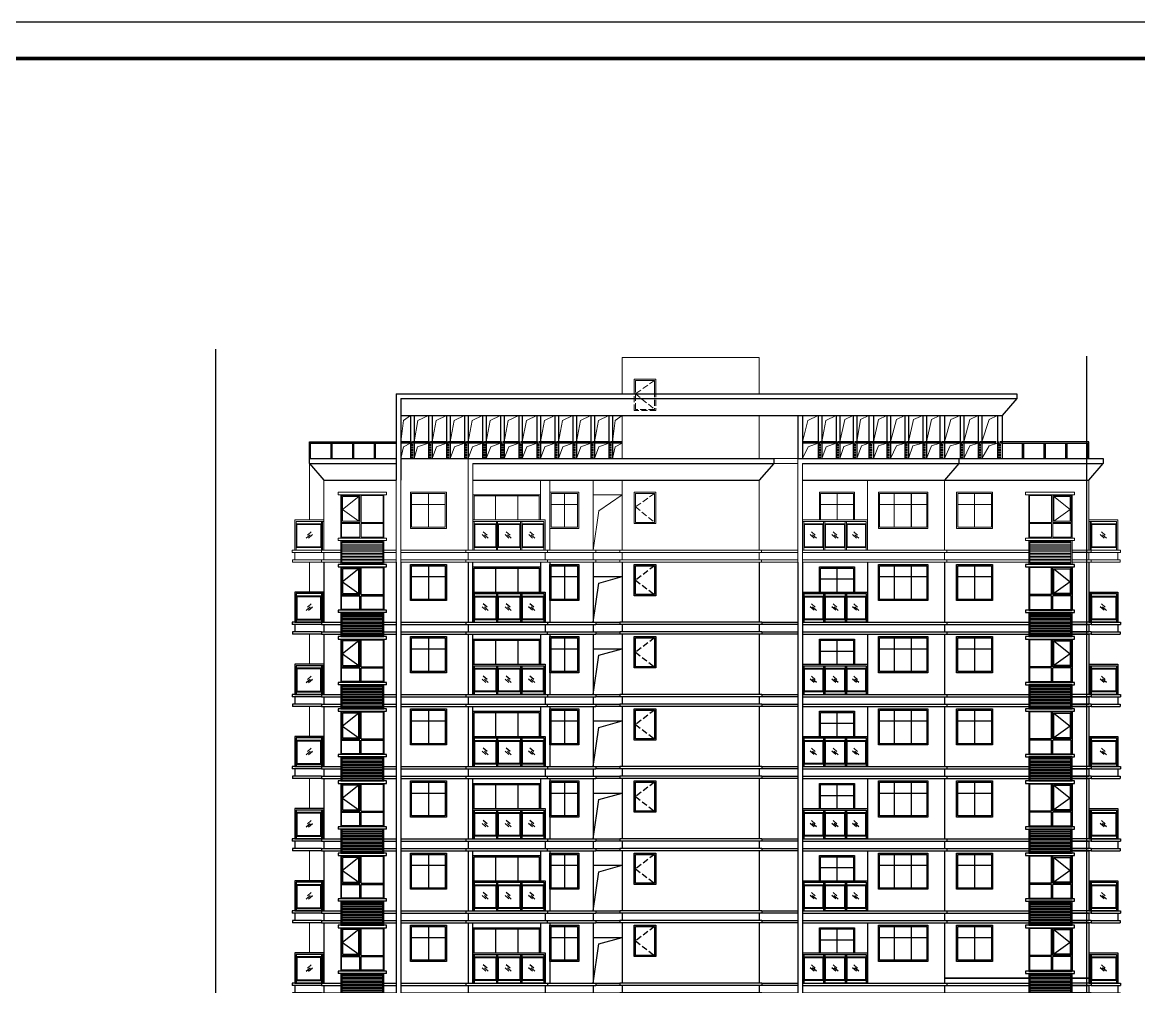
# Model space of a CAD drawing. Extents: x -737978 to 768813, y -372247 to 1140308.
# Drawn here: x -296065 to -249661, y -219598 to -179510 of the extents above; entities that cross this region are included whole.
import ezdxf

# ---------------------------------------------------------------- set-up
doc = ezdxf.new("R2010")
doc.units = 0
doc.header["$LTSCALE"] = 1000
doc.header["$MEASUREMENT"] = 0
doc.linetypes.add('!1#$0${ Chain Double-Dash }', pattern=[0])
doc.linetypes.add('DASH', pattern=[0.35, 0.25, -0.1])
doc.layers.get('0').update_dxf_attribs({"linetype": 'CONTINUOUS'})
for name, color, linetype in [('A-COLS-HATH', 8, 'CONTINUOUS'), ('A-ELEV-OTHER1', 253, 'CONTINUOUS'), ('BORDER', 7, 'CONTINUOUS'), ('HZ', 7, 'CONTINUOUS'), ('PUB_TITLE', 4, 'CONTINUOUS'), ('S_E_STAIR', 4, 'CONTINUOUS')]:
    doc.layers.add(name, color=color, linetype=linetype)
doc.layers.add('L-外墙', color=7, linetype='CONTINUOUS', lineweight=9)

# ---------------------------------------------------------------- blocks, each defined once
blk = doc.blocks.new('ZZ1')
at = {"layer": 'A-ELEV-OTHER1', "linetype": '!1#$0${ Chain Double-Dash }'}
h = blk.add_hatch(dxfattribs=at)
h.set_pattern_fill('ANSI31', color=253, scale=40, angle=135)
h.set_pattern_definition([(180, (-219645.56, 167973.854), (-1e-14, -63.5), [])])
h.paths.add_polyline_path([(319141, -48594), (320841, -48594), (320841, -47694), (319141, -47694)])
h = blk.add_hatch(dxfattribs=at)
h.set_pattern_fill('ANSI31', color=253, scale=40, angle=135)
h.set_pattern_definition([(180, (-191045.45, 167973.854), (-1e-14, -63.5), [])])
h.paths.add_polyline_path([(347741, -48594), (349441, -48594), (349441, -47694), (347741, -47694)])
at = {"layer": 'A-ELEV-OTHER1', "color": 253, "linetype": '!1#$0${ Chain Double-Dash }'}
for points in [[(318391, -45544), (318391, -48044)], [(318991, -45744), (320991, -45744), (320991, -45644), (318991, -45644), (318991, -45744)], [(319091, -45744), (319091, -47544)], [(319121, -46894), (319121, -45774), (319891, -45774)], [(319841, -45824), (319171, -46359), (319841, -46844)], [(319891, -46894), (319891, -45774)], [(319941, -45774), (320861, -45774), (320861, -47514), (319941, -47514)], [(319941, -46894), (319941, -45774)], [(320891, -45744), (320891, -47544)], [(321391, -45544), (321391, -48544)], [(321591, -45544), (321591, -48544)], [(322741, -45694), (322741, -47094)], [(324391, -45544), (324391, -48044)], [(324391, -45544), (324391, -48044)], [(324591, -48044), (324591, -45544)], [(327391, -45544), (327391, -46794)], [(327791, -45544), (327791, -48044)], [(328391, -45694), (328391, -47094)], [(329591, -45544), (329591, -48044)], [(330791, -45544), (330791, -48044)], [(338091, -45544), (338091, -48544)], [(338291, -45544), (338291, -48544)], [(338291, -45544), (338291, -48044)], [(338291, -45544), (338291, -48044)], [(340991, -45544), (340991, -48044)], [(340991, -45544), (340991, -48044)], [(340991, -45544), (340991, -48044)], [(342103, -45694), (342103, -47094)], [(342803, -45694), (342803, -47094)], [(344191, -45544), (344191, -48044)], [(345441, -45694), (345441, -47094)], [(347562, -45744), (349591, -45744), (349591, -45644), (347562, -45644), (347562, -45744)], [(347692, -45744), (347692, -47544)], [(348641, -45774), (347722, -45774), (347722, -47514), (348641, -47514)], [(348641, -46894), (348641, -45774)], [(349461, -46894), (349461, -45774), (348691, -45774)], [(348691, -46894), (348691, -45774)], [(348741, -45824), (349411, -46359), (348741, -46844)], [(349491, -45744), (349491, -47544)], [(322041, -46144), (323441, -46144)], [(327841, -46144), (328941, -46144)], [(329591, -46144), (330791, -46144)], [(341491, -46144), (343453, -46144)], [(344741, -46144), (346141, -46144)], [(317190, -46794), (317190, -48044)], [(318391, -46794), (317190, -46794)], [(318391, -46794), (317190, -46794)], [(318391, -46794), (317190, -46794)], [(317190, -46854), (317190, -48044)], [(318391, -46854), (317240, -46854)], [(317240, -46854), (317240, -48044)], [(318291, -46854), (318291, -48044)], [(318341, -46854), (318341, -48044)], [(318341, -46854), (318341, -48044)], [(318341, -46854), (318341, -48044)], [(324590, -46854), (324590, -48044)], [(324591, -46794), (327591, -46794)], [(324591, -46854), (327541, -46854)], [(324640, -46854), (324640, -48044)], [(325566, -46854), (325566, -48044)], [(325566, -46854), (325616, -46854)], [(325616, -46854), (325616, -48044)], [(325666, -46794), (327591, -46794)], [(325666, -46794), (327591, -46794)], [(326566, -46854), (326566, -48044)], [(326566, -46854), (326616, -46854)], [(326616, -46854), (326616, -48044)], [(327541, -46854), (327541, -48044)], [(327591, -46794), (327591, -48044)], [(327591, -46854), (327591, -48044)], [(338291, -46794), (340991, -46794)], [(338291, -46854), (340941, -46854)], [(338291, -46854), (338291, -48044)], [(338341, -46854), (338341, -48044)], [(339166, -46794), (340991, -46794)], [(339166, -46794), (340991, -46794)], [(339166, -46854), (339166, -48044)], [(339216, -46854), (339216, -48044)], [(340066, -46854), (340066, -48044)], [(340116, -46854), (340116, -48044)], [(340941, -46854), (340941, -48044)], [(340991, -46794), (340991, -48044)], [(340991, -46854), (340991, -48044)], [(350191, -46794), (351391, -46794)], [(350191, -46794), (351391, -46794)], [(350191, -46794), (351391, -46794)], [(350191, -46854), (351341, -46854)], [(350241, -46854), (350241, -48044)], [(350241, -46854), (350241, -48044)], [(350241, -46854), (350241, -48044)], [(350291, -46854), (350291, -48044)], [(351341, -46854), (351341, -48044)], [(351391, -46794), (351391, -48044)], [(351391, -46854), (351391, -48044)], [(317705, -47422), (317867, -47280)], [(319121, -46894), (319891, -46894)], [(319891, -47514), (319121, -47514), (319121, -46944)], [(319121, -46944), (319891, -46944)], [(319891, -47514), (319891, -46944)], [(319941, -46894), (320861, -46894)], [(319941, -46944), (320861, -46944)], [(319941, -47514), (319941, -46944)], [(325178, -47422), (325017, -47280)], [(326136, -47422), (325974, -47280)], [(327117, -47422), (326956, -47280)], [(338820, -47422), (338659, -47280)], [(339720, -47422), (339559, -47280)], [(340580, -47422), (340418, -47280)], [(348641, -46894), (347721, -46894)], [(348641, -46944), (347721, -46944)], [(348641, -47514), (348641, -46944)], [(349461, -46894), (348691, -46894)], [(348691, -47514), (349461, -47514), (349461, -46944)], [(349461, -46944), (348691, -46944)], [(348691, -47514), (348691, -46944)], [(350876, -47422), (350715, -47280)], [(317656, -47550), (317818, -47408)], [(317756, -47546), (317917, -47404)], [(320991, -47544), (318991, -47544)], [(318991, -47544), (318991, -47644)], [(320991, -47644), (318991, -47644)], [(320991, -47644), (320991, -47544)], [(325128, -47546), (324966, -47404)], [(325227, -47550), (325066, -47408)], [(326085, -47546), (325924, -47404)], [(326184, -47550), (326023, -47408)], [(327067, -47546), (326905, -47404)], [(327166, -47550), (327005, -47408)], [(338769, -47546), (338608, -47404)], [(338869, -47550), (338707, -47408)], [(339669, -47546), (339508, -47404)], [(339769, -47550), (339607, -47408)], [(340529, -47546), (340368, -47404)], [(340628, -47550), (340467, -47408)], [(347562, -47644), (349591, -47644), (349591, -47544), (347562, -47544)], [(347562, -47544), (347562, -47644)], [(347691, -47544), (349491, -47544)], [(350826, -47546), (350664, -47404)], [(350925, -47550), (350763, -47408)], [(317081, -48044), (317081, -48144)], [(318291, -48044), (317081, -48044)], [(318291, -48144), (317081, -48144)], [(318291, -48044), (317191, -48044)], [(317191, -48044), (318291, -48044)], [(317191, -48144), (317191, -48444)], [(318291, -48044), (319091, -48044)], [(318291, -48044), (318291, -48144)], [(318291, -48144), (319091, -48144)], [(318391, -48144), (318391, -48444)], [(320891, -48044), (321391, -48044)], [(320891, -48144), (321391, -48144)], [(321591, -48044), (327691, -48044)], [(321591, -48144), (327691, -48144)], [(324291, -48044), (324291, -48144)], [(324391, -48144), (327591, -48144)], [(324391, -48144), (324391, -48444)], [(324591, -48044), (327591, -48044)], [(324616, -48044), (327591, -48044)], [(325566, -48044), (327591, -48044)], [(327591, -48044), (325581, -48044)], [(327691, -48044), (329691, -48044)], [(327691, -48144), (329691, -48144)], [(329591, -48144), (329591, -48444)], [(336591, -48044), (330691, -48044)], [(336591, -48144), (330691, -48144)], [(338291, -48144), (347691, -48144)], [(338316, -48044), (347691, -48044)], [(338316, -48044), (340991, -48044)], [(339166, -48044), (340991, -48044)], [(340991, -48044), (339181, -48044)], [(344191, -48144), (344191, -48444)], [(344291, -48044), (344291, -48144)], [(350291, -48044), (349491, -48044)], [(350191, -48044), (351501, -48044)], [(350191, -48044), (351391, -48044)], [(350191, -48144), (350191, -48444)], [(350191, -48144), (350191, -48444)], [(351391, -48044), (350206, -48044)], [(350291, -48044), (350291, -48144)], [(350291, -48144), (351501, -48144)], [(351391, -48144), (351391, -48444)], [(351501, -48044), (351501, -48144)], [(318291, -48444), (317091, -48444)], [(317091, -48444), (317091, -48544)], [(318291, -48544), (317091, -48544)], [(318291, -48444), (319091, -48444)], [(318291, -48444), (318291, -48544)], [(318291, -48544), (319091, -48544)], [(320891, -48444), (321391, -48444)], [(320891, -48544), (321391, -48544)], [(321591, -48444), (327691, -48444)], [(321591, -48544), (327691, -48544)], [(324291, -48444), (324291, -48544)], [(327691, -48444), (329691, -48444)], [(327691, -48544), (329691, -48544)], [(336591, -48444), (330691, -48444)], [(336591, -48544), (330691, -48544)], [(338291, -48444), (347691, -48444)], [(338291, -48544), (347691, -48544)], [(344291, -48444), (344291, -48544)], [(349491, -48444), (350191, -48444)], [(350291, -48444), (349491, -48444)], [(349491, -48544), (350191, -48544)], [(350291, -48544), (349491, -48544)], [(350291, -48444), (351491, -48444)], [(350291, -48444), (350291, -48544)], [(350291, -48544), (351491, -48544)], [(351491, -48444), (351491, -48544)]]:
    blk.add_lwpolyline(points, dxfattribs=at)
for points in [[(319171, -46844), (319841, -46844), (319841, -45824), (319171, -45824)], [(321991, -45644), (323491, -45644), (323491, -47144), (321991, -47144)], [(322041, -45694), (323441, -45694), (323441, -47094), (322041, -47094)], [(327791, -45644), (328991, -45644), (328991, -47144), (327791, -47144)], [(327841, -45694), (328941, -45694), (328941, -47094), (327841, -47094)], [(331291, -45644), (332191, -45644), (332191, -46944), (331291, -46944)], [(331341, -45694), (332141, -45694), (332141, -46894), (331341, -46894)], [(341441, -45644), (343503, -45644), (343503, -47144), (341441, -47144)], [(341491, -45694), (343453, -45694), (343453, -47094), (341491, -47094)], [(344691, -45644), (346191, -45644), (346191, -47144), (344691, -47144)], [(344741, -45694), (346141, -45694), (346141, -47094), (344741, -47094)], [(349411, -46844), (348741, -46844), (348741, -45824), (349411, -45824)], [(318291, -46954), (317240, -46954), (317240, -47944), (318291, -47944)], [(318261, -46984), (317270, -46984), (317270, -47914), (318261, -47914)], [(324640, -46954), (325566, -46954), (325566, -47944), (324640, -47944)], [(324670, -46984), (325536, -46984), (325536, -47914), (324670, -47914)], [(325616, -46954), (326566, -46954), (326566, -47944), (325616, -47944)], [(325646, -46984), (326536, -46984), (326536, -47914), (325646, -47914)], [(326616, -46954), (327541, -46954), (327541, -47944), (326616, -47944)], [(326646, -46984), (327511, -46984), (327511, -47914), (326646, -47914)], [(338341, -46954), (339166, -46954), (339166, -47944), (338341, -47944)], [(338371, -46984), (339136, -46984), (339136, -47914), (338371, -47914)], [(339216, -46954), (340066, -46954), (340066, -47944), (339216, -47944)], [(339246, -46984), (340036, -46984), (340036, -47914), (339246, -47914)], [(340116, -46954), (340941, -46954), (340941, -47944), (340116, -47944)], [(340146, -46984), (340911, -46984), (340911, -47914), (340146, -47914)], [(350291, -46954), (351341, -46954), (351341, -47944), (350291, -47944)], [(350321, -46984), (351311, -46984), (351311, -47914), (350321, -47914)], [(319091, -48644), (320891, -48644), (320891, -47644), (319091, -47644)], [(319141, -48594), (320841, -48594), (320841, -47694), (319141, -47694)], [(347691, -48644), (349491, -48644), (349491, -47644), (347691, -47644)], [(347741, -48594), (349441, -48594), (349441, -47694), (347741, -47694)]]:
    blk.add_lwpolyline(points, close=True, dxfattribs=at)
at = {"layer": 'A-ELEV-OTHER1', "color": 251, "linetype": '!1#$0${ Chain Double-Dash }'}
for points in [[(324591, -46794), (324591, -45744), (327391, -45744), (327391, -46794)], [(324641, -46794), (324641, -45794), (327341, -45794), (327341, -46794)], [(325521, -45794), (325521, -46794)], [(326461, -45794), (326461, -46794)], [(338991, -46794), (338991, -45744), (340454, -45744), (340454, -46794)], [(339041, -46794), (339041, -45794), (340404, -45794), (340404, -46794)], [(339722, -45794), (339722, -46794)], [(329591, -48044), (329820, -46414), (330791, -46144)], [(339041, -46244), (340404, -46244)], [(329691, -48044), (330691, -48044)], [(330691, -48144), (329691, -48144)], [(336591, -48044), (338091, -48044)], [(338091, -48144), (336591, -48144)], [(329691, -48444), (330691, -48444)], [(330691, -48544), (329691, -48544)], [(336591, -48444), (338091, -48444)], [(338091, -48544), (336591, -48544)]]:
    blk.add_lwpolyline(points, dxfattribs=at)
at = {"layer": 'A-ELEV-OTHER1', "color": 253, "linetype": 'DASH'}
blk.add_lwpolyline([(332141, -45694), (331341, -46294), (332141, -46894)], dxfattribs=at)
at = {"layer": 'A-ELEV-OTHER1', "color": 8, "linetype": '!1#$0${ Chain Double-Dash }'}
for points in [[(336491, -45544), (336491, -48044)], [(350191, -45544), (350191, -48044)], [(350191, -45544), (350191, -48044)], [(327591, -48144), (327591, -48444)], [(327691, -48044), (327691, -48144)], [(329691, -48044), (329691, -48144)], [(330691, -48044), (330691, -48144)], [(330791, -48144), (330791, -48444)], [(336491, -48144), (336491, -48444)], [(336591, -48044), (336591, -48144)], [(349491, -48144), (350191, -48144)], [(350291, -48144), (349491, -48144)], [(327691, -48544), (327691, -48444)], [(329691, -48444), (329691, -48544)], [(330691, -48444), (330691, -48544)], [(336591, -48444), (336591, -48544)]]:
    blk.add_lwpolyline(points, dxfattribs=at)
blk = doc.blocks.new('GJ1')
at = {"layer": 'A-COLS-HATH', "color": 251}
for points in [[(344841, -67340), (344906, -67340)], [(344841, -67390), (344906, -67390)], [(344991, -67340), (344925, -67340)], [(344991, -67390), (344925, -67390)]]:
    blk.add_lwpolyline(points, dxfattribs=at)
at = {"layer": 'A-COLS-HATH', "color": 251, "linetype": 'DASH', "ltscale": 0.3}
for points in [[(344891, -68040), (344891, -67390)], [(344941, -68040), (344941, -67390)]]:
    blk.add_lwpolyline(points, dxfattribs=at)

msp = doc.modelspace()

# ---------------------------------------------------------------- hatches: boundary and pattern name
at = {"layer": 'L-外墙', "linetype": '!1#$0${ Chain Double-Dash }'}
h = msp.add_hatch(dxfattribs=at)
h.set_pattern_fill('ANSI31', color=253, scale=40, angle=135)
h.set_pattern_definition([(180, (-821568.535, 14570.074), (-1e-14, -63.5), [])])
h.paths.add_polyline_path([(-282782.4, -201997.8), (-281082.4, -201997.8), (-281082.4, -201097.8), (-282782.4, -201097.8)])
h = msp.add_hatch(dxfattribs=at)
h.set_pattern_fill('ANSI31', color=253, scale=40, angle=135)
h.set_pattern_definition([(180, (-792968.425, 14570.074), (-1e-14, -63.5), [])])
h.paths.add_polyline_path([(-254182.3, -201997.8), (-252482.3, -201997.8), (-252482.3, -201097.8), (-254182.3, -201097.8)])

# ---------------------------------------------------------------- linework, layer by layer
at = {"color": 8, "linetype": '!1#$0${ Chain Double-Dash }'}
msp.add_lwpolyline([(-251632.3, -201547.8), (-252432.3, -201547.8)], dxfattribs=at)
at = {"layer": 'A-COLS-HATH', "color": 251}
for p, q in [((-284132.4, -197647.8), (-284132.4, -196947.8)), ((-284132.4, -196947.8), (-280532.3, -196947.8)), ((-284132.4, -196997.8), (-280532.3, -196997.8)), ((-284082.4, -197647.8), (-284082.4, -196997.8)), ((-283232.4, -197647.8), (-283232.4, -196997.8)), ((-283182.4, -197647.8), (-283182.4, -196997.8)), ((-282332.4, -197647.8), (-282332.4, -196997.8)), ((-282282.4, -197647.8), (-282282.4, -196997.8)), ((-281432.4, -197647.8), (-281432.4, -196997.8)), ((-281382.4, -197647.8), (-281382.4, -196997.8)), ((-251732.3, -196947.8), (-255332.3, -196947.8)), ((-254487.3, -197647.8), (-254487.3, -196997.8)), ((-254437.3, -197647.8), (-254437.3, -196997.8)), ((-253587.3, -197647.8), (-253587.3, -196997.8)), ((-253537.3, -197647.8), (-253537.3, -196997.8)), ((-252687.3, -197647.8), (-252687.3, -196997.8)), ((-252637.3, -197647.8), (-252637.3, -196997.8)), ((-251782.3, -197647.8), (-251782.3, -196997.8)), ((-251732.3, -197647.8), (-251732.3, -196947.8))]:
    msp.add_line(p, q, dxfattribs=at)
for points in [[(-279932.3, -196947.8), (-280332.3, -196947.8)], [(-279932.3, -196997.8), (-280332.3, -196997.8)], [(-279182.3, -196947.8), (-279782.3, -196947.8)], [(-279182.3, -196997.8), (-279782.3, -196997.8)], [(-278432.3, -196947.8), (-279032.3, -196947.8)], [(-278432.3, -196997.8), (-279032.3, -196997.8)], [(-277682.3, -196947.8), (-278282.3, -196947.8)], [(-277682.3, -196997.8), (-278282.3, -196997.8)], [(-276932.3, -196947.8), (-277532.3, -196947.8)], [(-276932.3, -196997.8), (-277532.3, -196997.8)], [(-276182.3, -196947.8), (-276782.3, -196947.8)], [(-276182.3, -196997.8), (-276782.3, -196997.8)], [(-275432.3, -196947.8), (-276032.3, -196947.8)], [(-275432.3, -196997.8), (-276032.3, -196997.8)], [(-274682.3, -196947.8), (-275282.3, -196947.8)], [(-274682.3, -196997.8), (-275282.3, -196997.8)], [(-273932.3, -196947.8), (-274532.3, -196947.8)], [(-273932.3, -196997.8), (-274532.3, -196997.8)], [(-273182.3, -196947.8), (-273782.3, -196947.8)], [(-273182.3, -196997.8), (-273782.3, -196997.8)], [(-272432.3, -196947.8), (-273032.3, -196947.8)], [(-272432.3, -196997.8), (-273032.3, -196997.8)], [(-271682.3, -196947.8), (-272282.3, -196947.8)], [(-271682.3, -196997.8), (-272282.3, -196997.8)], [(-271132.4, -196947.8), (-271532.3, -196947.8)], [(-271132.4, -196997.8), (-271532.3, -196997.8)], [(-262982.3, -196947.8), (-263632.3, -196947.8)], [(-262982.3, -196997.8), (-263632.3, -196997.8)], [(-262232.3, -196947.8), (-262832.3, -196947.8)], [(-262232.3, -196997.8), (-262832.3, -196997.8)], [(-261482.3, -196947.8), (-262082.3, -196947.8)], [(-261482.3, -196997.8), (-262082.3, -196997.8)], [(-260732.3, -196947.8), (-261382.3, -196947.8)], [(-260732.3, -196997.8), (-261382.3, -196997.8)], [(-260082.3, -196947.8), (-260682.3, -196947.8)], [(-260082.3, -196997.8), (-260682.3, -196997.8)], [(-259382.3, -196947.8), (-259982.3, -196947.8)], [(-259382.3, -196997.8), (-259982.3, -196997.8)], [(-258632.3, -196947.8), (-259232.3, -196947.8)], [(-258632.3, -196997.8), (-259232.3, -196997.8)], [(-257882.3, -196947.8), (-258482.3, -196947.8)], [(-257882.3, -196997.8), (-258482.3, -196997.8)], [(-257082.3, -196947.8), (-257732.3, -196947.8)], [(-257082.3, -196997.8), (-257732.3, -196997.8)], [(-256332.3, -196947.8), (-256932.3, -196947.8)], [(-256332.3, -196997.8), (-256932.3, -196997.8)], [(-255582.3, -196947.8), (-256182.3, -196947.8)], [(-255582.3, -196997.8), (-256182.3, -196997.8)], [(-255332.3, -196997.8), (-251732.3, -196997.8)]]:
    msp.add_lwpolyline(points, dxfattribs=at)
at = {"layer": 'A-COLS-HATH'}
msp.add_lwpolyline([(-284132.4, -197847.8), (-284132.4, -197647.8)], dxfattribs=at)
at = {"layer": 'A-ELEV-OTHER1'}
msp.add_lwpolyline([(-259119.5, -199097.8), (-259119.5, -200497.8)], dxfattribs=at)
at = {"layer": 'BORDER', "color": 1}
for points in [[(-288032.4, -193092.1), (-288032.4, -248047.8)], [(-251832.4, -193392.1), (-251832.4, -248047.8)]]:
    msp.add_lwpolyline(points, dxfattribs=at)
at = {"layer": 'HZ', "color": 8}
msp.add_lwpolyline([(-251732.4, -219247.8), (-257732.4, -219247.8), (-257732.4, -219247.8), (-251732.4, -219247.8)], close=True, dxfattribs=at)
at = {"layer": 'L-外墙', "color": 253, "linetype": '!1#$0${ Chain Double-Dash }'}
for points in [[(-271132.4, -193447.8), (-271132.4, -194947.8)], [(-271132.4, -193447.8), (-265432.4, -193447.8)], [(-265432.4, -193447.8), (-265432.4, -194947.8)], [(-270632.4, -194847.8), (-270632.4, -194347.8), (-269732.4, -194347.8), (-269732.4, -194847.8)], [(-270582.4, -194847.8), (-270582.4, -194397.8), (-269782.4, -194397.8), (-269782.4, -194847.8)], [(-271132.4, -195847.8), (-271132.4, -197647.8)], [(-265432.4, -195847.8), (-265432.4, -197647.8)], [(-277532.4, -197647.8), (-277532.4, -201447.8)], [(-263832.4, -197647.8), (-263832.4, -201947.8)], [(-277332.4, -201447.8), (-277332.4, -197847.8)], [(-263632.3, -197847.8), (-263632.3, -201947.8)], [(-263632.3, -197847.8), (-263632.3, -201447.8)], [(-263632.2, -197847.8), (-263632.2, -201447.8)], [(-283532.4, -198547.8), (-283532.4, -201447.8)], [(-280532.3, -198547.8), (-280532.3, -201947.8)], [(-280332.3, -198547.8), (-280332.3, -201947.8)], [(-274532.3, -198547.8), (-274532.3, -200197.8)], [(-274132.3, -198547.8), (-274132.3, -201447.8)], [(-272332.4, -198547.8), (-272332.4, -201447.8)], [(-271132.4, -198547.8), (-271132.4, -201447.8)], [(-265432.4, -198547.8), (-265432.4, -201447.8)], [(-260932.4, -198547.8), (-260932.4, -201447.8)], [(-257732.4, -198547.8), (-257732.4, -201447.8)], [(-251732.3, -198547.8), (-251732.3, -201447.8)], [(-282932.4, -199147.8), (-280932.4, -199147.8), (-280932.4, -199047.8), (-282932.4, -199047.8), (-282932.4, -199147.8)], [(-277532.4, -198947.8), (-277532.4, -201447.8)], [(-260932.4, -198947.8), (-260932.4, -201447.8)], [(-260932.4, -198947.8), (-260932.4, -201447.8)], [(-254360.8, -199147.8), (-252332.3, -199147.8), (-252332.3, -199047.8), (-254360.8, -199047.8), (-254360.8, -199147.8)], [(-282832.4, -199147.8), (-282832.4, -200947.8)], [(-282802.4, -200297.8), (-282802.4, -199177.8), (-282032.4, -199177.8)], [(-282082.4, -199227.8), (-282752.4, -199762.8), (-282082.4, -200247.8)], [(-282032.4, -200297.8), (-282032.4, -199177.8)], [(-281982.4, -199177.8), (-281062.4, -199177.8), (-281062.4, -200917.8), (-281982.4, -200917.8)], [(-281982.4, -200297.8), (-281982.4, -199177.8)], [(-281032.4, -199147.8), (-281032.4, -200947.8)], [(-279182.3, -199097.8), (-279182.3, -200497.8)], [(-273532.3, -199097.8), (-273532.3, -200497.8)], [(-272332.4, -199147.8), (-271132.4, -199147.8)], [(-259819.5, -199097.8), (-259819.5, -200497.8)], [(-256482.4, -199097.8), (-256482.4, -200497.8)], [(-254230.8, -199147.8), (-254230.8, -200947.8)], [(-253282.3, -199177.8), (-254200.8, -199177.8), (-254200.8, -200917.8), (-253282.3, -200917.8)], [(-253282.3, -200297.8), (-253282.3, -199177.8)], [(-252462.3, -200297.8), (-252462.3, -199177.8), (-253232.3, -199177.8)], [(-253232.3, -200297.8), (-253232.3, -199177.8)], [(-253182.3, -199227.8), (-252512.3, -199762.8), (-253182.3, -200247.8)], [(-252432.3, -199147.8), (-252432.3, -200947.8)], [(-279882.3, -199547.8), (-278482.3, -199547.8)], [(-274082.3, -199547.8), (-272982.3, -199547.8)], [(-260432.4, -199547.8), (-258469.5, -199547.8)], [(-257182.4, -199547.8), (-255782.4, -199547.8)], [(-284732.6, -200197.8), (-284732.6, -201447.8)], [(-283532.4, -200197.8), (-284732.6, -200197.8)], [(-283532.4, -200197.8), (-284732.6, -200197.8)], [(-283532.4, -200197.8), (-284732.6, -200197.8)], [(-284732.6, -200257.8), (-284732.6, -201447.8)], [(-283532.4, -200257.8), (-284682.6, -200257.8)], [(-284682.6, -200257.8), (-284682.6, -201447.8)], [(-283632.4, -200257.8), (-283632.4, -201447.8)], [(-283582.4, -200257.8), (-283582.4, -201447.8)], [(-283582.4, -200257.8), (-283582.4, -201447.8)], [(-283582.4, -200257.8), (-283582.4, -201447.8)], [(-282802.4, -200297.8), (-282032.4, -200297.8)], [(-282032.4, -200917.8), (-282802.4, -200917.8), (-282802.4, -200347.8)], [(-282802.4, -200347.8), (-282032.4, -200347.8)], [(-282032.4, -200917.8), (-282032.4, -200347.8)], [(-281982.4, -200297.8), (-281062.4, -200297.8)], [(-281982.4, -200347.8), (-281062.4, -200347.8)], [(-281982.4, -200917.8), (-281982.4, -200347.8)], [(-277332.5, -200257.8), (-277332.5, -201447.8)], [(-277332.4, -200197.8), (-274332.4, -200197.8)], [(-277332.4, -200257.8), (-274382.4, -200257.8)], [(-277282.5, -200257.8), (-277282.5, -201447.8)], [(-276357.4, -200257.8), (-276357.4, -201447.8)], [(-276357.4, -200257.8), (-276307.4, -200257.8)], [(-276307.4, -200257.8), (-276307.4, -201447.8)], [(-276257.4, -200197.8), (-274332.4, -200197.8)], [(-276257.4, -200197.8), (-274332.4, -200197.8)], [(-275357.4, -200257.8), (-275357.4, -201447.8)], [(-275357.4, -200257.8), (-275307.4, -200257.8)], [(-275307.4, -200257.8), (-275307.4, -201447.8)], [(-274382.4, -200257.8), (-274382.4, -201447.8)], [(-274332.4, -200197.8), (-274332.4, -201447.8)], [(-274332.4, -200257.8), (-274332.4, -201447.8)], [(-263632.4, -200257.8), (-263632.4, -201447.8)], [(-263632.2, -200197.8), (-260932.4, -200197.8)], [(-263632.2, -200257.8), (-260982.4, -200257.8)], [(-263582.4, -200257.8), (-263582.4, -201447.8)], [(-262757.4, -200197.8), (-260932.4, -200197.8)], [(-262757.4, -200197.8), (-260932.4, -200197.8)], [(-262757.4, -200257.8), (-262757.4, -201447.8)], [(-262707.4, -200257.8), (-262707.4, -201447.8)], [(-261857.4, -200257.8), (-261857.4, -201447.8)], [(-261807.4, -200257.8), (-261807.4, -201447.8)], [(-260982.4, -200257.8), (-260982.4, -201447.8)], [(-260932.4, -200197.8), (-260932.4, -201447.8)], [(-260932.4, -200257.8), (-260932.4, -201447.8)], [(-253282.3, -200297.8), (-254202.3, -200297.8)], [(-253282.3, -200347.8), (-254202.3, -200347.8)], [(-253282.3, -200917.8), (-253282.3, -200347.8)], [(-252462.3, -200297.8), (-253232.3, -200297.8)], [(-253232.3, -200917.8), (-252462.3, -200917.8), (-252462.3, -200347.8)], [(-252462.3, -200347.8), (-253232.3, -200347.8)], [(-253232.3, -200917.8), (-253232.3, -200347.8)], [(-251732.3, -200197.8), (-250532.2, -200197.8)], [(-251732.3, -200197.8), (-250532.2, -200197.8)], [(-251732.3, -200197.8), (-250532.2, -200197.8)], [(-251732.3, -200257.8), (-250582.2, -200257.8)], [(-251682.3, -200257.8), (-251682.3, -201447.8)], [(-251682.3, -200257.8), (-251682.3, -201447.8)], [(-251682.3, -200257.8), (-251682.3, -201447.8)], [(-251632.3, -200257.8), (-251632.3, -201447.8)], [(-250582.2, -200257.8), (-250582.2, -201447.8)], [(-250532.2, -200197.8), (-250532.2, -201447.8)], [(-250532.2, -200257.8), (-250532.2, -201447.8)], [(-284266.6, -200953.5), (-284105, -200811.4)], [(-284217.9, -200825.9), (-284056.4, -200683.8)], [(-284167.3, -200949.4), (-284005.7, -200807.4)], [(-276795.2, -200949.4), (-276956.7, -200807.4)], [(-276744.5, -200825.9), (-276906.1, -200683.8)], [(-276695.9, -200953.5), (-276857.4, -200811.4)], [(-275837.8, -200949.4), (-275999.3, -200807.4)], [(-275787.1, -200825.9), (-275948.7, -200683.8)], [(-275738.5, -200953.5), (-275900, -200811.4)], [(-274856.2, -200949.4), (-275017.7, -200807.4)], [(-274805.5, -200825.9), (-274967.1, -200683.8)], [(-274756.9, -200953.5), (-274918.4, -200811.4)], [(-263153.6, -200949.4), (-263315.1, -200807.4)], [(-263102.9, -200825.9), (-263264.4, -200683.8)], [(-263054.3, -200953.5), (-263215.8, -200811.4)], [(-262253.6, -200949.4), (-262415.1, -200807.4)], [(-262202.9, -200825.9), (-262364.4, -200683.8)], [(-262154.3, -200953.5), (-262315.8, -200811.4)], [(-261393.8, -200949.4), (-261555.3, -200807.4)], [(-261343.1, -200825.9), (-261504.7, -200683.8)], [(-261294.5, -200953.5), (-261456, -200811.4)], [(-251097.4, -200949.4), (-251259, -200807.4)], [(-251046.8, -200825.9), (-251208.3, -200683.8)], [(-250998.1, -200953.5), (-251159.7, -200811.4)], [(-280932.4, -200947.8), (-282932.4, -200947.8)], [(-282932.4, -200947.8), (-282932.4, -201047.8)], [(-280932.4, -201047.8), (-282932.4, -201047.8)], [(-280932.4, -201047.8), (-280932.4, -200947.8)], [(-254360.8, -201047.8), (-252332.3, -201047.8), (-252332.3, -200947.8), (-254360.8, -200947.8)], [(-254360.8, -200947.8), (-254360.8, -201047.8)], [(-254232.3, -200947.8), (-252432.3, -200947.8)], [(-284842.4, -201447.8), (-284842.4, -201547.8)], [(-283632.4, -201447.8), (-284842.4, -201447.8)], [(-283632.4, -201547.8), (-284842.4, -201547.8)], [(-283632.4, -201847.8), (-284832.4, -201847.8)], [(-284832.4, -201847.8), (-284832.4, -201947.8)], [(-283632.4, -201447.8), (-284732.4, -201447.8)], [(-284732.4, -201447.8), (-283632.4, -201447.8)], [(-284732.4, -201547.8), (-284732.4, -201847.8)], [(-283632.4, -201447.8), (-282832.4, -201447.8)], [(-283632.4, -201447.8), (-283632.4, -201547.8)], [(-283632.4, -201547.8), (-282832.4, -201547.8)], [(-283632.4, -201847.8), (-282832.4, -201847.8)], [(-283632.4, -201847.8), (-283632.4, -201947.8)], [(-283532.4, -201547.8), (-283532.4, -201847.8)], [(-281032.4, -201447.8), (-280532.3, -201447.8)], [(-281032.4, -201547.8), (-280532.3, -201547.8)], [(-281032.4, -201847.8), (-280532.3, -201847.8)], [(-280332.3, -201447.8), (-274232.4, -201447.8)], [(-280332.3, -201547.8), (-274232.4, -201547.8)], [(-280332.3, -201847.8), (-274232.4, -201847.8)], [(-277632.4, -201447.8), (-277632.4, -201547.8)], [(-277632.4, -201847.8), (-277632.4, -201947.8)], [(-277532.4, -201547.8), (-274332.4, -201547.8)], [(-277532.4, -201547.8), (-277532.4, -201847.8)], [(-277332.4, -201447.8), (-274332.4, -201447.8)], [(-277307.4, -201447.8), (-274332.4, -201447.8)], [(-276357.4, -201447.8), (-274332.4, -201447.8)], [(-274332.4, -201447.8), (-276342.4, -201447.8)], [(-274232.4, -201447.8), (-272232.4, -201447.8)], [(-274232.4, -201547.8), (-272232.4, -201547.8)], [(-274232.4, -201847.8), (-272232.4, -201847.8)], [(-272332.4, -201547.8), (-272332.4, -201847.8)], [(-265332.4, -201447.8), (-271232.4, -201447.8)], [(-265332.4, -201547.8), (-271232.4, -201547.8)], [(-265332.4, -201847.8), (-271232.4, -201847.8)], [(-263632.3, -201547.8), (-254182.4, -201547.8)], [(-263632.3, -201847.8), (-254182.4, -201847.8)], [(-263607.3, -201447.8), (-254182.4, -201447.8)], [(-263607.2, -201447.8), (-260932.4, -201447.8)], [(-262757.4, -201447.8), (-260932.4, -201447.8)], [(-260932.4, -201447.8), (-262742.4, -201447.8)], [(-257732.4, -201547.8), (-257732.4, -201847.8)], [(-257632.4, -201447.8), (-257632.4, -201547.8)], [(-257632.4, -201847.8), (-257632.4, -201947.8)], [(-251632.3, -201447.8), (-252432.3, -201447.8)], [(-252432.3, -201847.8), (-251732.4, -201847.8)], [(-251632.3, -201847.8), (-252432.3, -201847.8)], [(-251732.4, -201547.8), (-251732.4, -201847.8)], [(-251732.3, -201447.8), (-250422.2, -201447.8)], [(-251732.3, -201447.8), (-250532.2, -201447.8)], [(-251732.3, -201547.8), (-251732.3, -201847.8)], [(-250532.2, -201447.8), (-251717.3, -201447.8)], [(-251632.3, -201447.8), (-251632.3, -201547.8)], [(-251632.3, -201547.8), (-250422.2, -201547.8)], [(-251632.3, -201847.8), (-250432.2, -201847.8)], [(-251632.3, -201847.8), (-251632.3, -201947.8)], [(-250532.2, -201547.8), (-250532.2, -201847.8)], [(-250432.2, -201847.8), (-250432.2, -201947.8)], [(-250422.2, -201447.8), (-250422.2, -201547.8)], [(-283632.4, -201947.8), (-284832.4, -201947.8)], [(-283632.4, -201947.8), (-282832.4, -201947.8)], [(-281032.4, -201947.8), (-280532.3, -201947.8)], [(-280332.3, -201947.8), (-274232.4, -201947.8)], [(-274232.4, -201947.8), (-272232.4, -201947.8)], [(-265332.4, -201947.8), (-271232.4, -201947.8)], [(-263632.3, -201947.8), (-254182.4, -201947.8)], [(-252432.3, -201947.8), (-251732.4, -201947.8)], [(-251632.3, -201947.8), (-252432.3, -201947.8)], [(-251632.3, -201947.8), (-250432.2, -201947.8)]]:
    msp.add_lwpolyline(points, dxfattribs=at)
at = {"layer": 'L-外墙', "color": 8, "linetype": 'DASH'}
for points in [[(-269782.4, -194397.8), (-270582.4, -194947.8), (-269782.4, -195597.8)], [(-269782.4, -199097.8), (-270582.4, -199647.8), (-269782.4, -200297.8)]]:
    msp.add_lwpolyline(points, dxfattribs=at)
at = {"layer": 'L-外墙', "color": 253, "linetype": 'DASH'}
for points in [[(-269732.4, -194847.8), (-269732.4, -195647.8), (-270632.4, -195647.8), (-270632.4, -194847.8)], [(-269782.4, -194847.8), (-269782.4, -195597.8), (-270582.4, -195597.8), (-270582.4, -194847.8)]]:
    msp.add_lwpolyline(points, dxfattribs=at)
at = {"layer": 'L-外墙', "color": 251, "linetype": '!1#$0${ Chain Double-Dash }'}
for points in [[(-280332.3, -196947.8), (-280222.9, -196058.8), (-279932.3, -195847.8)], [(-279782.3, -196947.8), (-279620.7, -196058.8), (-279182.3, -195847.8)], [(-279032.3, -196947.8), (-278864.1, -196058.8), (-278432.3, -195847.8)], [(-278282.3, -196947.8), (-278114.1, -196058.8), (-277682.3, -195847.8)], [(-277532.3, -196947.8), (-277364.1, -196058.8), (-276932.3, -195847.8)], [(-276782.3, -196947.8), (-276614.1, -196058.8), (-276182.3, -195847.8)], [(-276032.3, -196947.8), (-275864.1, -196058.8), (-275432.3, -195847.8)], [(-275282.3, -196947.8), (-275114.1, -196058.8), (-274682.3, -195847.8)], [(-274532.3, -196947.8), (-274364.1, -196058.8), (-273932.3, -195847.8)], [(-273782.3, -196947.8), (-273614.1, -196058.8), (-273182.3, -195847.8)], [(-273032.3, -196947.8), (-272864.1, -196058.8), (-272432.3, -195847.8)], [(-272282.3, -196947.8), (-272114.1, -196058.8), (-271682.3, -195847.8)], [(-271532.4, -196947.8), (-271423, -196058.8), (-271132.4, -195847.8)], [(-263632.3, -196947.8), (-263414.1, -196058.8), (-262982.3, -195847.8)], [(-262832.3, -196947.8), (-262664.1, -196058.8), (-262232.3, -195847.8)], [(-262082.3, -196947.8), (-261873.5, -196014.5), (-261532.3, -195847.8)], [(-261382.3, -196947.8), (-261224.5, -196015), (-260882.3, -195847.8)], [(-260682.3, -196947.8), (-260474.5, -196015), (-260132.3, -195847.8)], [(-259982.3, -196947.8), (-259724.5, -196015), (-259382.3, -195847.8)], [(-259232.3, -196947.8), (-259017, -196015), (-258632.3, -195847.8)], [(-258482.3, -196947.8), (-258274.5, -196015), (-257932.3, -195847.8)], [(-257732.3, -196947.8), (-257467, -196015), (-257082.3, -195847.8)], [(-256932.3, -196947.8), (-256674.5, -196015), (-256332.3, -195847.8)], [(-256182.3, -196947.8), (-255874.5, -196015), (-255532.3, -195847.8)], [(-280332.3, -197647.8), (-280222.9, -197161.7), (-279932.3, -196997.8)], [(-279782.3, -197647.8), (-279642.5, -197161.7), (-279182.3, -196997.8)], [(-279032.3, -197647.8), (-278846.6, -197161.7), (-278432.3, -196997.8)], [(-278282.3, -197647.8), (-278096.6, -197161.7), (-277682.3, -196997.8)], [(-277532.3, -197647.8), (-277346.6, -197161.7), (-276932.3, -196997.8)], [(-276782.3, -197647.8), (-276596.6, -197161.7), (-276182.3, -196997.8)], [(-276032.3, -197647.8), (-275846.6, -197161.7), (-275432.3, -196997.8)], [(-275282.3, -197647.8), (-275096.6, -197161.7), (-274682.3, -196997.8)], [(-274532.3, -197647.8), (-274346.6, -197161.7), (-273932.3, -196997.8)], [(-273782.3, -197647.8), (-273596.6, -197161.7), (-273182.3, -196997.8)], [(-273032.3, -197647.8), (-272846.6, -197161.7), (-272432.3, -196997.8)], [(-272282.3, -197647.8), (-272096.6, -197161.7), (-271682.3, -196997.8)], [(-271532.4, -197647.8), (-271423, -197161.7), (-271132.4, -196997.8)], [(-263632.3, -197647.8), (-263396.6, -197161.7), (-262982.3, -196997.8)], [(-262832.3, -197647.8), (-262646.6, -197161.7), (-262232.3, -196997.8)], [(-262082.3, -197647.8), (-261914.4, -197148.9), (-261532.3, -196997.8)], [(-261382.3, -197647.8), (-261180.7, -197115.8), (-260882.3, -196997.8)], [(-260682.3, -197647.8), (-260479, -197115.8), (-260132.3, -196997.8)], [(-259982.3, -197647.8), (-259729, -197115.8), (-259382.3, -196997.8)], [(-259232.3, -197647.8), (-259047.3, -197115.8), (-258632.3, -196997.8)], [(-258482.3, -197647.8), (-258279, -197115.8), (-257932.3, -196997.8)], [(-257732.3, -197647.8), (-257497.3, -197115.8), (-257082.3, -196997.8)], [(-256932.3, -197647.8), (-256679, -197115.8), (-256332.3, -196997.8)], [(-256182.3, -197647.8), (-255879, -197115.8), (-255532.3, -196997.8)], [(-264832.3, -197647.8), (-263832.4, -197647.8)], [(-284132.4, -197847.8), (-284132.4, -200197.8)], [(-264832.3, -197847.8), (-263832.4, -197847.8)], [(-262932.3, -200197.8), (-262932.3, -199047.8), (-261469.4, -199047.8), (-261469.4, -200197.8)], [(-277332.4, -200197.8), (-277332.4, -199147.8), (-274532.3, -199147.8), (-274532.3, -200197.8)], [(-277282.4, -200197.8), (-277282.4, -199197.8), (-274582.3, -199197.8), (-274582.3, -200197.8)], [(-276402.3, -199197.8), (-276402.3, -200197.8)], [(-275462.3, -199197.8), (-275462.3, -200197.8)], [(-272332.4, -201447.8), (-272102.5, -199817.9), (-271132.4, -199147.8)], [(-262882.3, -200197.8), (-262882.3, -199097.8), (-261519.4, -199097.8), (-261519.4, -200197.8)], [(-262200.8, -199097.8), (-262200.8, -200197.8)], [(-262882.3, -199547.8), (-261519.4, -199547.8)], [(-272232.4, -201447.8), (-271232.4, -201447.8)], [(-271232.4, -201547.8), (-272232.4, -201547.8)], [(-272232.4, -201847.8), (-271232.4, -201847.8)], [(-265332.4, -201447.8), (-263832.4, -201447.8)], [(-263832.4, -201547.8), (-265332.4, -201547.8)], [(-265332.4, -201847.8), (-263832.4, -201847.8)], [(-284132.4, -201947.8), (-284132.4, -203197.8)], [(-271232.4, -201947.8), (-272232.4, -201947.8)], [(-263832.4, -201947.8), (-265332.4, -201947.8)], [(-284132.6, -204947.8), (-284132.6, -206197.8)], [(-284132.4, -207947.8), (-284132.4, -209197.8)], [(-284132.6, -210947.8), (-284132.6, -212197.8)], [(-284132.6, -213947.8), (-284132.6, -215197.8)], [(-284132.4, -216947.8), (-284132.4, -218197.8)]]:
    msp.add_lwpolyline(points, dxfattribs=at)
at = {"layer": 'L-外墙', "color": 253, "linetype": '!1#$0${ Chain Double-Dash }'}
for points in [[(-279932.3, -199047.8), (-278432.3, -199047.8), (-278432.3, -200547.8), (-279932.3, -200547.8)], [(-274132.3, -199047.8), (-272932.3, -199047.8), (-272932.3, -200547.8), (-274132.3, -200547.8)], [(-270632.4, -199047.8), (-269732.4, -199047.8), (-269732.4, -200347.8), (-270632.4, -200347.8)], [(-260482.4, -199047.8), (-258419.5, -199047.8), (-258419.5, -200547.8), (-260482.4, -200547.8)], [(-257232.4, -199047.8), (-255732.4, -199047.8), (-255732.4, -200547.8), (-257232.4, -200547.8)], [(-282752.4, -200247.8), (-282082.4, -200247.8), (-282082.4, -199227.8), (-282752.4, -199227.8)], [(-279882.3, -199097.8), (-278482.3, -199097.8), (-278482.3, -200497.8), (-279882.3, -200497.8)], [(-274082.3, -199097.8), (-272982.3, -199097.8), (-272982.3, -200497.8), (-274082.3, -200497.8)], [(-270582.4, -199097.8), (-269782.4, -199097.8), (-269782.4, -200297.8), (-270582.4, -200297.8)], [(-260432.4, -199097.8), (-258469.5, -199097.8), (-258469.5, -200497.8), (-260432.4, -200497.8)], [(-257182.4, -199097.8), (-255782.4, -199097.8), (-255782.4, -200497.8), (-257182.4, -200497.8)], [(-252512.3, -200247.8), (-253182.3, -200247.8), (-253182.3, -199227.8), (-252512.3, -199227.8)], [(-283632.4, -200357.8), (-284682.6, -200357.8), (-284682.6, -201347.8), (-283632.4, -201347.8)], [(-283662.4, -200387.8), (-284652.6, -200387.8), (-284652.6, -201317.8), (-283662.4, -201317.8)], [(-277282.5, -200357.8), (-276357.4, -200357.8), (-276357.4, -201347.8), (-277282.5, -201347.8)], [(-277252.5, -200387.8), (-276387.4, -200387.8), (-276387.4, -201317.8), (-277252.5, -201317.8)], [(-276307.4, -200357.8), (-275357.4, -200357.8), (-275357.4, -201347.8), (-276307.4, -201347.8)], [(-276277.4, -200387.8), (-275387.4, -200387.8), (-275387.4, -201317.8), (-276277.4, -201317.8)], [(-275307.4, -200357.8), (-274382.4, -200357.8), (-274382.4, -201347.8), (-275307.4, -201347.8)], [(-275277.4, -200387.8), (-274412.4, -200387.8), (-274412.4, -201317.8), (-275277.4, -201317.8)], [(-263582.4, -200357.8), (-262757.4, -200357.8), (-262757.4, -201347.8), (-263582.4, -201347.8)], [(-263552.4, -200387.8), (-262787.4, -200387.8), (-262787.4, -201317.8), (-263552.4, -201317.8)], [(-262707.4, -200357.8), (-261857.4, -200357.8), (-261857.4, -201347.8), (-262707.4, -201347.8)], [(-262677.4, -200387.8), (-261887.4, -200387.8), (-261887.4, -201317.8), (-262677.4, -201317.8)], [(-261807.4, -200357.8), (-260982.4, -200357.8), (-260982.4, -201347.8), (-261807.4, -201347.8)], [(-261777.4, -200387.8), (-261012.4, -200387.8), (-261012.4, -201317.8), (-261777.4, -201317.8)], [(-251632.3, -200357.8), (-250582.2, -200357.8), (-250582.2, -201347.8), (-251632.3, -201347.8)], [(-251602.3, -200387.8), (-250612.2, -200387.8), (-250612.2, -201317.8), (-251602.3, -201317.8)], [(-282832.4, -202047.8), (-281032.4, -202047.8), (-281032.4, -201047.8), (-282832.4, -201047.8)], [(-282782.4, -201997.8), (-281082.4, -201997.8), (-281082.4, -201097.8), (-282782.4, -201097.8)], [(-254232.3, -202047.8), (-252432.3, -202047.8), (-252432.3, -201047.8), (-254232.3, -201047.8)], [(-254182.3, -201997.8), (-252482.3, -201997.8), (-252482.3, -201097.8), (-254182.3, -201097.8)]]:
    msp.add_lwpolyline(points, close=True, dxfattribs=at)
at = {"layer": 'L-外墙', "color": 8, "linetype": '!1#$0${ Chain Double-Dash }'}
for points in [[(-251732.3, -198947.8), (-251732.3, -201447.8)], [(-251732.3, -198947.8), (-251732.3, -201447.8)], [(-274332.4, -201547.8), (-274332.4, -201847.8)], [(-274232.4, -201447.8), (-274232.4, -201547.8)], [(-274232.4, -201947.8), (-274232.4, -201847.8)], [(-272232.4, -201447.8), (-272232.4, -201547.8)], [(-272232.4, -201847.8), (-272232.4, -201947.8)], [(-271232.4, -201447.8), (-271232.4, -201547.8)], [(-271232.4, -201847.8), (-271232.4, -201947.8)], [(-271132.4, -201547.8), (-271132.4, -201847.8)], [(-265432.4, -201547.8), (-265432.4, -201847.8)], [(-265332.4, -201447.8), (-265332.4, -201547.8)], [(-265332.4, -201847.8), (-265332.4, -201947.8)], [(-252432.3, -201547.8), (-251732.4, -201547.8)]]:
    msp.add_lwpolyline(points, dxfattribs=at)
at = {"layer": 'PUB_TITLE'}
msp.add_lwpolyline([(-377375.1, -268609.7), (-219725.1, -268609.7), (-219725.1, -179509.7), (-377375.1, -179509.7)], close=True, dxfattribs=at)
at = {"layer": 'PUB_TITLE', "const_width": 150}
msp.add_lwpolyline([(-373625.1, -267109.7), (-221225.1, -267109.7), (-221225.1, -181009.7), (-373625.1, -181009.7)], close=True, dxfattribs=at)
at = {"layer": 'S_E_STAIR', "color": 253}
for points in [[(-280532.3, -194947.8), (-254732.3, -194947.8)], [(-280532.3, -194947.8), (-280532.3, -198547.8)], [(-280332.3, -195147.8), (-254732.3, -195147.8)], [(-280332.3, -195147.8), (-280332.3, -198547.8)], [(-254732.3, -195147.8), (-255332.3, -195847.8)], [(-254732.3, -194947.8), (-254732.3, -195147.8)], [(-280332.3, -195847.8), (-255332.3, -195847.8)], [(-279932.3, -195847.8), (-279932.3, -197647.8)], [(-279782.3, -195847.8), (-279782.3, -197647.8)], [(-279182.3, -195847.8), (-279182.3, -197647.8)], [(-279032.3, -195847.8), (-279032.3, -197647.8)], [(-278432.3, -195847.8), (-278432.3, -197647.8)], [(-278282.3, -195847.8), (-278282.3, -197647.8)], [(-277682.3, -195847.8), (-277682.3, -197647.8)], [(-277532.3, -195847.8), (-277532.3, -197647.8)], [(-276932.3, -195847.8), (-276932.3, -197647.8)], [(-276782.3, -195847.8), (-276782.3, -197647.8)], [(-276182.3, -195847.8), (-276182.3, -197647.8)], [(-276032.3, -195847.8), (-276032.3, -197647.8)], [(-275432.3, -195847.8), (-275432.3, -197647.8)], [(-275282.3, -195847.8), (-275282.3, -197647.8)], [(-274682.3, -195847.8), (-274682.3, -197647.8)], [(-274532.3, -195847.8), (-274532.3, -197647.8)], [(-273932.3, -195847.8), (-273932.3, -197647.8)], [(-273782.3, -195847.8), (-273782.3, -197647.8)], [(-273182.3, -195847.8), (-273182.3, -197647.8)], [(-273032.3, -195847.8), (-273032.3, -197647.8)], [(-272432.3, -195847.8), (-272432.3, -197647.8)], [(-272282.3, -195847.8), (-272282.3, -197647.8)], [(-271682.3, -195847.8), (-271682.3, -197647.8)], [(-271532.3, -195847.8), (-271532.3, -197647.8)], [(-263832.4, -195847.8), (-263832.4, -197647.8)], [(-263632.3, -195847.8), (-263632.3, -197647.8)], [(-262982.3, -195847.8), (-262982.3, -197647.8)], [(-262832.3, -195847.8), (-262832.3, -197647.8)], [(-262232.3, -195847.8), (-262232.3, -197647.8)], [(-262082.3, -195847.8), (-262082.3, -197647.8)], [(-261532.3, -195847.8), (-261532.3, -197647.8)], [(-261382.3, -195847.8), (-261382.3, -197647.8)], [(-260882.3, -195847.8), (-260882.3, -197647.8)], [(-260682.3, -195847.8), (-260682.3, -197647.8)], [(-260132.3, -195847.8), (-260132.3, -197647.8)], [(-259982.3, -195847.8), (-259982.3, -197647.8)], [(-259382.3, -195847.8), (-259382.3, -197647.8)], [(-259232.3, -195847.8), (-259232.3, -197647.8)], [(-258632.3, -195847.8), (-258632.3, -197647.8)], [(-258482.3, -195847.8), (-258482.3, -197647.8)], [(-257932.3, -195847.8), (-257932.3, -197647.8)], [(-257732.3, -195847.8), (-257732.3, -197647.8)], [(-257082.3, -195847.8), (-257082.3, -197647.8)], [(-256932.3, -195847.8), (-256932.3, -197647.8)], [(-256332.3, -195847.8), (-256332.3, -197647.8)], [(-256182.3, -195847.8), (-256182.3, -197647.8)], [(-255532.3, -195847.8), (-255532.3, -197647.8)], [(-255332.3, -195847.8), (-255332.3, -197647.8)], [(-284132.4, -197647.8), (-280532.3, -197647.8)], [(-284132.4, -197847.8), (-284132.4, -197647.8)], [(-280332.3, -197647.8), (-264832.3, -197647.8)], [(-264832.3, -197647.8), (-264832.3, -197847.8), (-265432.3, -198547.8)], [(-263832.4, -197647.8), (-251132.3, -197647.8)], [(-257132.4, -197647.8), (-257132.4, -197847.8), (-257732.4, -198547.8)], [(-251132.3, -197647.8), (-251132.3, -197847.8)], [(-284132.4, -197847.8), (-280532.3, -197847.8)], [(-284132.4, -197847.8), (-283532.4, -198547.8)], [(-277332.4, -197847.8), (-264832.3, -197847.8)], [(-263632.3, -197847.8), (-251132.3, -197847.8)], [(-251732.3, -198547.8), (-251132.3, -197847.8)], [(-283532.4, -198547.8), (-280532.3, -198547.8)], [(-277332.4, -198547.8), (-265432.3, -198547.8)], [(-263632.3, -198547.8), (-251732.3, -198547.8)]]:
    msp.add_lwpolyline(points, dxfattribs=at)

# ---------------------------------------------------------------- block references
at = {"layer": 'A-COLS-HATH'}
for p in [(-624773, -129607.6), (-624023, -129607.6), (-623273, -129607.6), (-622523, -129607.6), (-621773, -129607.6), (-621023, -129607.6), (-620273, -129607.6), (-619523, -129607.6), (-618773, -129607.6), (-618023, -129607.6), (-617273, -129607.6), (-616523, -129607.6), (-607823, -129607.6), (-607073, -129607.6), (-606373, -129607.6), (-605698, -129607.6), (-604973, -129607.6), (-604223, -129607.6), (-603473, -129607.6), (-602748, -129607.6), (-601923, -129607.6), (-601173, -129607.6), (-600348, -129607.6)]:
    msp.add_blockref('GJ1', p, dxfattribs=at)
at = {"layer": 'A-ELEV-OTHER1'}
for p in [(-601923.1, -156403.8), (-601923.1, -159403.8), (-601923.1, -162403.8), (-601923.1, -165403.8), (-601923.1, -168403.8), (-601923.1, -171403.8)]:
    msp.add_blockref('ZZ1', p, dxfattribs=at)

doc.saveas('drawing.dxf')
